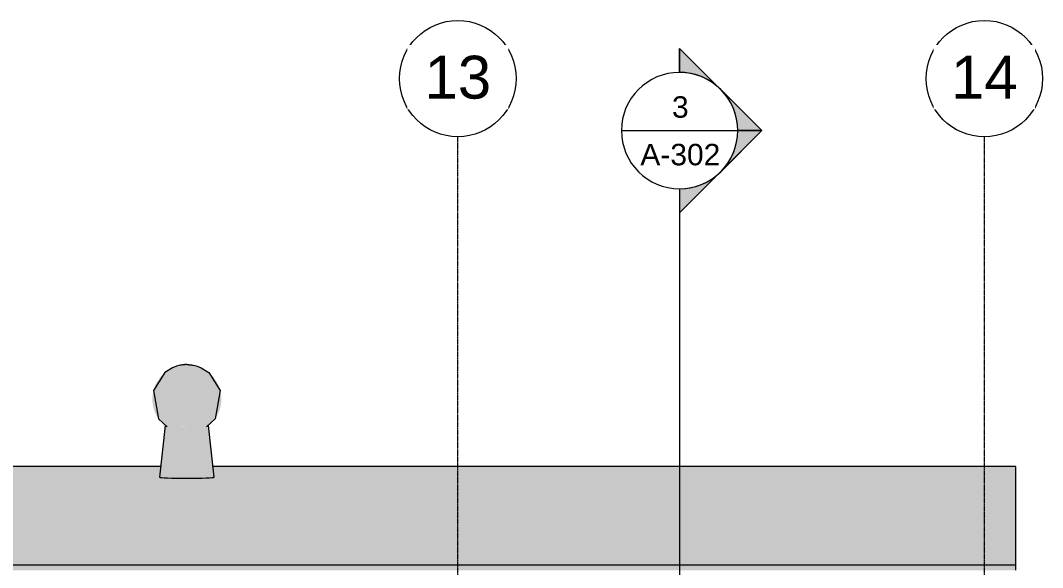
# Model space of a CAD drawing. Header units: inches. Extents: x 20426 to 92531, y -195 to 750.
# Drawn here: x 27684 to 28246, y 337 to 638 of the extents above; entities that cross this region are included whole.
import ezdxf

# ---------------------------------------------------------------- set-up
doc = ezdxf.new("R2010")
doc.units = ezdxf.units.IN
doc.header["$MEASUREMENT"] = 0
doc.linetypes.add('Grid Line 1_2_', pattern=[0.875, 0.5, -0.125, 0.125, -0.125])
for name, color, linetype, lineweight in [('A-GENM', 13, 'Continuous', 9), ('A-ROOF', 132, 'Continuous', 13), ('G-ANNO-SYMB', 111, 'Continuous', 9), ('S-GRID', 1, 'Continuous', 9), ('S-GRID-IDEN', 1, 'Continuous', 9)]:
    doc.layers.add(name, color=color, linetype=linetype, lineweight=lineweight)
doc.styles.add('Arial_1', font='arial.ttf', dxfattribs={"height": 23.60479})
doc.styles.add('Arial_2', font='arial.ttf', dxfattribs={"height": 11.802395})

# ---------------------------------------------------------------- blocks, each defined once
blk = doc.blocks.new('turbine vent - turbine vent-625927-Elevation - South')
at = {"layer": 'A-GENM'}
for points in [[(25831.89, 414.17), (25831.89, 448.42), (25829.68, 448.26), (25828.74, 448.16), (25826.87, 447.74), (25825.25, 447.22), (25824.11, 446.73), (25822.52, 445.95), (25820.42, 444.54), (25817.55, 441.89), (25815.65, 439.19), (25815.14, 438.38), (25814.35, 436.63), (25813.63, 434.56), (25812.92, 430.5), (25812.95, 427.91), (25813.33, 425.55), (25813.98, 423.12), (25815.09, 420.62), (25816.3, 418.63), (25817.53, 417.02), (25818.97, 415.59), (25820.16, 414.56), (25820.32, 414.61), (25821.06, 414.54), (25821.63, 414.4), (25821.73, 414.39), (25822.21, 414.45), (25823.74, 414.3), (25824.53, 414.35), (25830.75, 414.23)], [(25831.89, 414.17), (25833.49, 414.19), (25834.57, 414.18), (25835.29, 414.23), (25836.14, 414.23), (25838.27, 414.33), (25840.05, 414.32), (25841.57, 414.47), (25842.41, 414.39), (25842.91, 414.5), (25843.65, 414.57), (25845.49, 416.21), (25847.14, 418.21), (25847.72, 418.93), (25848.91, 421.07), (25849.88, 423.38), (25850.45, 425.46), (25850.83, 427.9), (25850.86, 430.5), (25850.15, 434.45), (25849.19, 437.1), (25848.7, 438.23), (25847.4, 440.36), (25845.9, 442.21), (25843, 444.82), (25840.81, 446.18), (25838.53, 447.22), (25837.58, 447.54), (25836.18, 447.91), (25834.99, 448.17), (25834.81, 448.21), (25831.89, 448.39), (25831.89, 414.32)], [(25831.89, 385.91), (25839.39, 385.99), (25843.38, 386.13), (25845.99, 386.32), (25846.66, 386.43), (25846.89, 386.53), (25843.79, 414.69), (25843.58, 414.55), (25843.47, 414.55), (25843.27, 414.49), (25842.73, 414.49), (25842.23, 414.39), (25841.39, 414.45), (25839.61, 414.28), (25838.38, 414.33), (25837.25, 414.3), (25834.48, 414.18), (25833.36, 414.2), (25833.05, 414.22), (25831.89, 414.17), (25830.42, 414.2), (25829.43, 414.17), (25827.4, 414.25), (25825.58, 414.33), (25823.22, 414.35), (25822.15, 414.44), (25821.63, 414.4), (25820.31, 414.61), (25820.14, 414.56), (25819.98, 414.67), (25816.89, 386.53), (25817.12, 386.43), (25817.79, 386.32), (25820.4, 386.13), (25824.39, 385.99), (25829.29, 385.92)]]:
    blk.add_hatch(color=256, dxfattribs=at).paths.add_polyline_path(points, flags=0)
for p, q in [((25820.02, 414.97), (25816.89, 386.54)), ((25846.89, 386.54), (25843.77, 414.9))]:
    blk.add_line(p, q, dxfattribs=at)
at = {"layer": 'A-GENM', "flags": 128}
for points in [[(25831.89, 448.43), (25831.86, 448.43), (25831.83, 448.43), (25831.79, 448.43), (25831.76, 448.43), (25831.73, 448.43), (25831.7, 448.43), (25831.66, 448.43), (25831.63, 448.43), (25831.59, 448.43), (25831.56, 448.43), (25831.52, 448.43), (25831.48, 448.43), (25831.44, 448.43), (25831.39, 448.43), (25831.35, 448.43), (25831.3, 448.43), (25831.25, 448.42), (25831.2, 448.42), (25831.14, 448.42), (25831.08, 448.42), (25831.01, 448.41), (25830.93, 448.41), (25830.85, 448.41), (25830.76, 448.4), (25830.66, 448.39), (25830.55, 448.39), (25830.41, 448.38), (25830.26, 448.36), (25830.08, 448.35), (25829.87, 448.33), (25829.6, 448.3), (25829.27, 448.25), (25828.84, 448.19), (25828.26, 448.08), (25827.43, 447.9), (25826.16, 447.55), (25823.99, 446.71), (25819.85, 444.13), (25813.5, 434.2), (25816.34, 418.52), (25821.04, 414.14)], [(25831.89, 448.43), (25831.92, 448.43), (25831.95, 448.43), (25831.99, 448.43), (25832.02, 448.43), (25832.05, 448.43), (25832.08, 448.43), (25832.12, 448.43), (25832.15, 448.43), (25832.19, 448.43), (25832.22, 448.43), (25832.26, 448.43), (25832.3, 448.43), (25832.34, 448.43), (25832.39, 448.43), (25832.43, 448.43), (25832.48, 448.43), (25832.53, 448.42), (25832.58, 448.42), (25832.64, 448.42), (25832.7, 448.42), (25832.77, 448.41), (25832.85, 448.41), (25832.93, 448.41), (25833.02, 448.4), (25833.12, 448.39), (25833.23, 448.39), (25833.37, 448.38), (25833.52, 448.36), (25833.7, 448.35), (25833.91, 448.33), (25834.18, 448.3), (25834.51, 448.25), (25834.94, 448.19), (25835.52, 448.08), (25836.35, 447.9), (25837.62, 447.55), (25839.79, 446.71), (25843.93, 444.13), (25850.28, 434.2), (25847.44, 418.52), (25842.74, 414.14)]]:
    blk.add_lwpolyline(points, dxfattribs=at)
at = {"layer": 'A-GENM'}
blk.add_ellipse((25831.89, 386.53), major_axis=(15, 0), ratio=0.041631, start_param=3.141593, end_param=6.283185, dxfattribs=at)
blk = doc.blocks.new('Grid - Grid Head - Circle-14747-Elevation - South')
at = {"layer": 'S-GRID-IDEN'}
blk.add_circle((22796.39, 605.76), 32, dxfattribs=at)
blk = doc.blocks.new('Section - Section Head - Filled-1526-Elevation - South')
at = {"layer": 'G-ANNO-SYMB'}
h = blk.add_hatch(color=256, dxfattribs=at)
edge = h.paths.add_edge_path(flags=0)
edge.add_arc((25390.9, 577.16), 32.04, 47.9216, 90)
edge.add_line((25390.9, 609.2), (25390.9, 622.41))
edge.add_line((25390.9, 622.41), (25412.37, 600.94))
h = blk.add_hatch(color=256, dxfattribs=at)
edge = h.paths.add_edge_path(flags=0)
edge.add_line((25413.53, 599.78), (25436.15, 577.16))
edge.add_line((25436.15, 577.16), (25422.9, 577.16))
edge.add_arc((25390.9, 577.16), 32, 0, 45)
h = blk.add_hatch(color=256, dxfattribs=at)
edge = h.paths.add_edge_path(flags=0)
edge.add_arc((25390.9, 577.16), 32, 315, 360)
edge.add_line((25422.9, 577.16), (25436.15, 577.16))
edge.add_line((25436.15, 577.16), (25413.53, 554.53))
h = blk.add_hatch(color=256, dxfattribs=at)
edge = h.paths.add_edge_path(flags=0)
edge.add_line((25412.37, 553.37), (25390.9, 531.9))
edge.add_line((25390.9, 531.9), (25390.9, 545.12))
edge.add_arc((25390.9, 577.16), 32.04, 270, 312.0784)
for p, q in [((25436.15, 577.16), (25390.9, 622.41)), ((25390.9, 609.16), (25390.9, 622.41)), ((25412.37, 600.94), (25390.9, 622.41)), ((25390.9, 622.41), (25390.9, 609.2)), ((25436.15, 577.16), (25413.53, 599.78)), ((25436.15, 577.16), (25390.9, 531.9)), ((25413.53, 554.53), (25436.15, 577.16)), ((25422.9, 577.16), (25436.15, 577.16)), ((25436.15, 577.16), (25422.9, 577.16)), ((25390.9, 531.9), (25412.37, 553.37)), ((25390.9, 545.16), (25390.9, 531.9)), ((25390.9, 545.12), (25390.9, 531.9))]:
    blk.add_line(p, q, dxfattribs=at)
for radius, start, end in [(32, 90, 270), (32.04, 47.9216, 90), (32, 270, 90), (32, 0, 45), (32, 315, 360), (32.04, 270, 312.0784)]:
    blk.add_arc((25390.9, 577.16), radius, start, end, dxfattribs=at)

msp = doc.modelspace()

# ---------------------------------------------------------------- hatches: boundary and pattern name
at = {"layer": 'A-ROOF', "lineweight": 5}
for points in [[(24724.35, 338.21), (28231.08, 338.21), (28231.08, 392.37), (27789.57, 392.37), (27790.21, 386.53), (27789.99, 386.43), (27789.31, 386.32), (27786.7, 386.13), (27782.67, 385.99), (27776.39, 385.91), (27770.08, 385.95), (27764.21, 386.11), (27762.22, 386.22), (27760.44, 386.43), (27760.21, 386.53), (27760.86, 392.37), (27500.57, 392.37), (27501.21, 386.53), (27500.99, 386.43), (27500.31, 386.32), (27497.7, 386.13), (27493.67, 385.99), (27487.39, 385.91), (27481.08, 385.95), (27475.21, 386.11), (27473.22, 386.22), (27471.44, 386.43), (27471.21, 386.53), (27471.86, 392.37), (27211.57, 392.37), (27212.21, 386.53), (27211.99, 386.43), (27211.31, 386.32), (27208.7, 386.13), (27204.67, 385.99), (27198.39, 385.91), (27192.08, 385.95), (27186.21, 386.11), (27184.22, 386.22), (27182.44, 386.43), (27182.21, 386.53), (27182.86, 392.37), (26922.57, 392.37), (26923.21, 386.53), (26922.99, 386.43), (26922.31, 386.32), (26919.7, 386.13), (26915.67, 385.99), (26909.39, 385.91), (26903.08, 385.95), (26897.21, 386.11), (26895.22, 386.22), (26893.44, 386.43), (26893.21, 386.53), (26893.86, 392.37), (26633.57, 392.37), (26634.21, 386.53), (26633.99, 386.43), (26633.31, 386.32), (26630.7, 386.13), (26626.67, 385.99), (26620.39, 385.91), (26614.08, 385.95), (26608.21, 386.11), (26606.22, 386.22), (26604.44, 386.43), (26604.21, 386.53), (26604.86, 392.37), (26344.57, 392.37), (26345.21, 386.53), (26344.99, 386.43), (26344.31, 386.32), (26341.7, 386.13), (26337.67, 385.99), (26331.39, 385.91), (26325.08, 385.95), (26319.21, 386.11), (26317.22, 386.22), (26315.44, 386.43), (26315.21, 386.53), (26315.86, 392.37), (26055.57, 392.37), (26056.21, 386.53), (26055.99, 386.43), (26055.31, 386.32), (26052.7, 386.13), (26048.67, 385.99), (26042.39, 385.91), (26036.08, 385.95), (26030.21, 386.11), (26028.22, 386.22), (26026.44, 386.43), (26026.21, 386.53), (26026.86, 392.37), (25766.57, 392.37), (25767.21, 386.53), (25766.99, 386.43), (25766.31, 386.32), (25763.7, 386.13), (25759.67, 385.99), (25753.39, 385.91), (25747.08, 385.95), (25741.21, 386.11), (25739.22, 386.22), (25737.44, 386.43), (25737.21, 386.53), (25737.86, 392.37), (25477.57, 392.37), (25478.21, 386.53), (25477.99, 386.43), (25477.31, 386.32), (25474.7, 386.13), (25470.67, 385.99), (25464.39, 385.91), (25458.08, 385.95), (25452.21, 386.11), (25450.22, 386.22), (25448.44, 386.43), (25448.21, 386.53), (25448.86, 392.37), (25188.57, 392.37), (25189.21, 386.53), (25188.99, 386.43), (25188.31, 386.32), (25185.7, 386.13), (25181.67, 385.99), (25175.39, 385.91), (25169.08, 385.95), (25163.21, 386.11), (25161.22, 386.22), (25159.44, 386.43), (25159.21, 386.53), (25159.86, 392.37), (24899.57, 392.37), (24900.21, 386.53), (24899.99, 386.43), (24899.31, 386.32), (24896.7, 386.13), (24892.67, 385.99), (24886.39, 385.91), (24880.08, 385.95), (24874.21, 386.11), (24872.22, 386.22), (24870.44, 386.43), (24870.21, 386.53), (24870.86, 392.37), (24724.35, 392.37), (24724.35, 338.93)], [(28220.77, 335.33), (28231.08, 335.33), (28231.08, 338.21), (24724.35, 338.21), (24724.35, 335.33), (28203.49, 335.33)]]:
    msp.add_hatch(color=256, dxfattribs=at).paths.add_polyline_path(points, flags=0)

# ---------------------------------------------------------------- linework, layer by layer
at = {"layer": 'A-ROOF'}
for p, q in [((27760.86, 392.37), (27500.57, 392.37)), ((28231.08, 392.37), (27789.57, 392.37)), ((28231.08, 335.33), (28231.08, 392.37)), ((24724.35, 338.21), (28231.08, 338.21))]:
    msp.add_line(p, q, dxfattribs=at)
at = {"layer": 'G-ANNO-SYMB'}
for p, q in [((28014.14, 577.16), (28078.14, 577.16)), ((28046.14, 545.16), (28046.14, -54.82))]:
    msp.add_line(p, q, dxfattribs=at)
at = {"layer": 'S-GRID', "linetype": 'Grid Line 1_2_'}
for p, q in [((27924.21, -132), (27924.21, 573.76)), ((28213.71, -132), (28213.71, 573.76))]:
    msp.add_line(p, q, dxfattribs=at)

# ---------------------------------------------------------------- block references
at = {"layer": 'A-GENM'}
msp.add_blockref('turbine vent - turbine vent-625927-Elevation - South', (1943.32, 0), dxfattribs=at)
at = {"layer": 'G-ANNO-SYMB'}
msp.add_blockref('Section - Section Head - Filled-1526-Elevation - South', (2655.24, 0), dxfattribs=at)
at = {"layer": 'S-GRID-IDEN'}
for p in [(5127.82, 0), (5417.32, 0)]:
    msp.add_blockref('Grid - Grid Head - Circle-14747-Elevation - South', p, dxfattribs=at)

# ---------------------------------------------------------------- texts
at = {"layer": 'G-ANNO-SYMB', "attachment_point": 2, "line_spacing_factor": 0.938532, "style": 'Arial_2'}
for s, insert, char_height, width in [('3', (28046.55, 596.05), 11.8, 10.944), ('A-302', (28046.55, 569.87), 11.802, 52.416)]:
    msp.add_mtext(s, dxfattribs=dict(at, insert=insert, char_height=char_height, width=width))

# ---------------------------------------------------------------- next in the draw order: texts
at = {"layer": 'S-GRID-IDEN', "char_height": 23.605, "width": 43.776, "attachment_point": 2, "line_spacing_factor": 0.938532, "style": 'Arial_1', "bg_fill": 3, "box_fill_scale": 1.25, "bg_fill_color": 0, "bg_fill_transparency": 0}
for s, insert in [('13', (27924.21, 618.35)), ('14', (28213.71, 618.35))]:
    msp.add_mtext(s, dxfattribs=dict(at, insert=insert))

doc.saveas('drawing.dxf')
